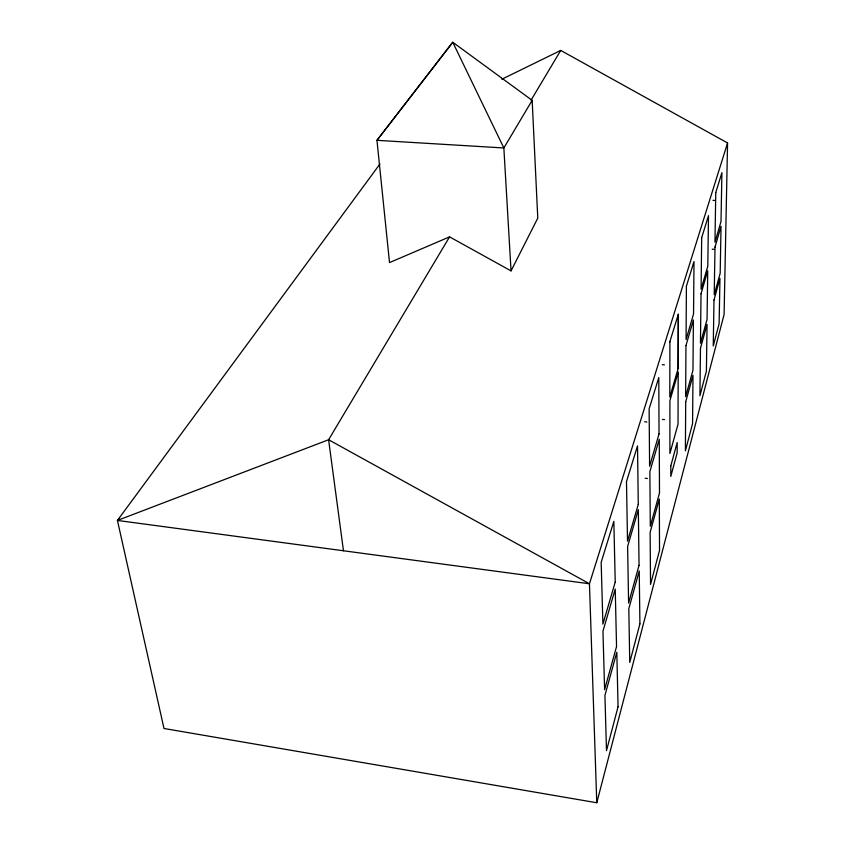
<?xml version="1.0" encoding="UTF-8"?>
<svg xmlns="http://www.w3.org/2000/svg" width="845" height="845" viewBox="0 0 845 845"><rect width="100%" height="100%" fill="white"/><g stroke="black" fill="none" stroke-linecap="round" stroke-linejoin="round"><path stroke-width="1.27" d="M678.112 368.673L678.281 314.424M501.856 79.24L560.731 50.415L727.566 142.974L724.091 314.509L596.771 802.75L163.993 728.485L117.434 520.435L379.933 164.025M669.789 341.908L678.377 314.118L678.197 368.357L669.8 397.108L669.895 341.591M727.566 142.974L589.451 583.779L596.771 802.75M511.045 270.886L537.779 218.116L532.16 100.354L452.762 42.25L376.954 140.323L389.524 262.594L449.572 236.864L511.045 270.886L503.852 147.97L452.762 42.25L376.954 140.323L503.852 147.97L532.16 100.354M449.572 236.864L328.599 439.749L117.434 520.435L589.451 583.779L328.599 439.749L343.471 550.771M531.082 100.143L560.731 50.415M117.434 520.435L119.43 518.714M712.979 200.318L714.754 200.445M712.219 249.19L713.972 249.317M662.311 364.66L664.413 364.86M662.469 419.395L664.529 419.616M644.661 421.761L646.879 421.993M645.21 478.27L647.386 478.523M670.793 465.922L670.793 476.422L677.151 452.909L677.183 442.537L670.793 465.922M678.186 372.254L678.028 424.179L669.895 453.511L669.895 400.741L678.186 372.254M685.696 401.871L685.401 450.818L692.573 423.609L692.995 375.391L685.696 401.871M685.96 345.573L685.644 396.675L692.963 370.258L693.407 319.98L685.96 345.573M686.404 286.138L686.077 339.521L693.544 314.044L694.009 261.57L686.404 286.138M700.473 348.267L699.924 395.713L706.399 371.145L707.054 324.406L700.473 348.267M701.033 293.796L700.463 343.218L707.054 319.431L707.73 270.791L701.033 293.796M701.677 237.688L701.086 289.17L707.793 266.238L708.501 215.623L701.677 237.688M714.004 300.017L713.254 345.954L719.116 323.688L719.951 278.428L714.004 300.017M715.768 192.544L714.954 242.198L721.007 221.506L721.905 172.676L715.768 192.544M715.007 247.067L714.215 294.789L720.172 273.294L721.038 226.323L715.007 247.067M618.054 706.779L606.499 750.645L604.925 695.372L616.818 652.245L618.054 706.779M639.908 623.863L629.747 662.427L628.817 608.696L639.232 570.903L639.908 623.863M659.533 550.348L650.544 584.465L650.122 532.392L659.311 499.036L659.533 550.348M616.544 646.552L604.608 689.636L602.95 631.236L615.234 589.039L616.544 646.552M639.042 565.337L628.595 603.077L627.613 546.514L638.334 509.662L639.042 565.337M659.491 492.994L650.301 526.224L649.868 471.626L659.269 439.273L659.491 492.994M638.271 504.423L627.518 541.18L626.483 481.608L637.521 445.875L638.271 504.423M659.037 433.929L649.594 466.218L649.129 408.832L658.794 377.535L659.037 433.929M615.223 582.057L602.907 624.117L601.165 562.337L613.84 521.323L615.223 582.057"/></g></svg>
